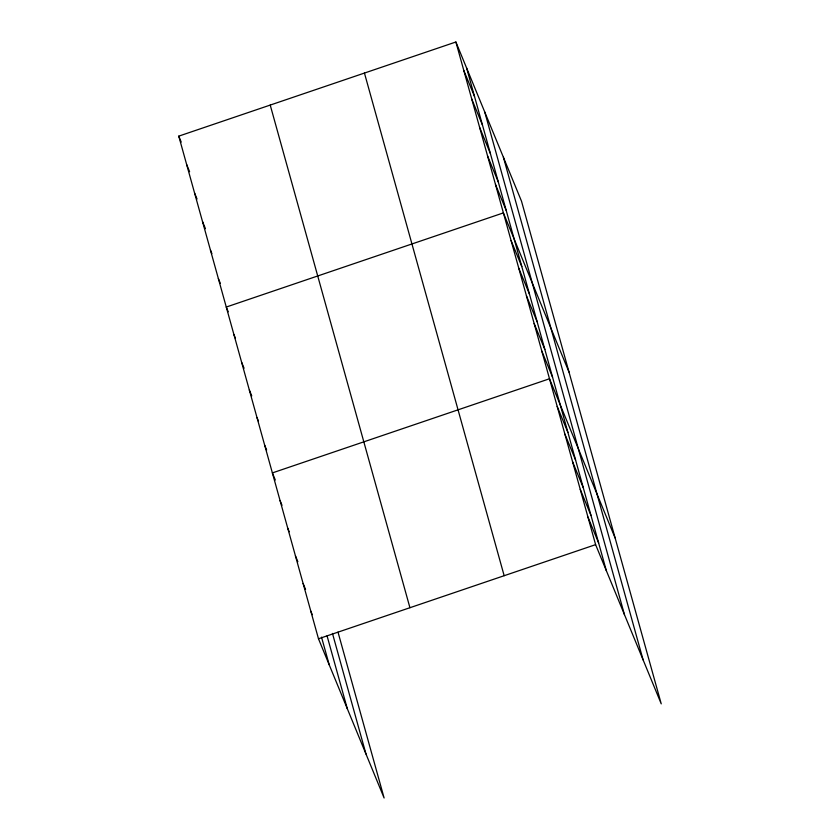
<?xml version="1.0" encoding="UTF-8"?>
<svg xmlns="http://www.w3.org/2000/svg" width="840" height="840" viewBox="0 0 840 840"><rect width="100%" height="100%" fill="white"/><g stroke="black" fill="none" stroke-linecap="round" stroke-linejoin="round"><path stroke-width="1.26" d="M338.006 632.131L384.111 798L318.486 638.778L178.763 136.143L455.889 42L521.514 201.222L661.238 703.857L595.613 544.646L455.889 42M318.486 638.778L595.613 544.646M463.806 70.486L474.527 96.495M471.723 98.963L482.444 124.982M479.64 127.449L490.361 153.458M487.557 155.935L498.278 181.944M495.474 184.411L506.195 210.43M569.016 372.12L503.391 212.898L226.275 307.041L228.218 311.766M511.077 240.545L521.798 266.553M518.763 268.191L529.484 294.2M526.449 295.838L537.169 321.846M534.135 323.484L544.856 349.493M541.821 351.12L552.542 377.139M615.122 537.989L549.497 378.767L272.381 472.909L275.3 480.007M557.183 406.413L567.903 432.432M564.869 434.06L575.589 460.068M572.554 461.706L583.275 487.715M580.24 489.353L590.961 515.361M587.926 516.999L598.647 543.008M178.763 136.143L181.209 142.054M186.679 164.619L189.609 171.717M194.597 193.106L197.043 199.017M202.524 221.592L205.443 228.679M210.441 250.068L211.901 253.617M218.358 278.555L220.3 283.28M233.951 334.688L235.421 338.226M241.637 362.334L244.072 368.245M249.322 389.97L251.759 395.881M257.009 417.617L258.468 421.166M264.695 445.263L266.637 449.999M280.056 500.556L282.009 505.281M287.742 528.202L289.212 531.752M295.428 555.849L297.864 561.76M303.114 583.496L305.55 589.407M310.8 611.142L312.26 614.68M503.402 157.259L643.115 659.904M484.733 111.972L624.446 614.607M466.61 68.008L606.333 570.654M364.445 73.07L504.157 575.704M270.218 105.073L409.931 607.719M332.462 633.413L365.988 754.047M327.065 635.87L347.319 708.75M321.52 637.15L329.207 664.797"/></g></svg>
